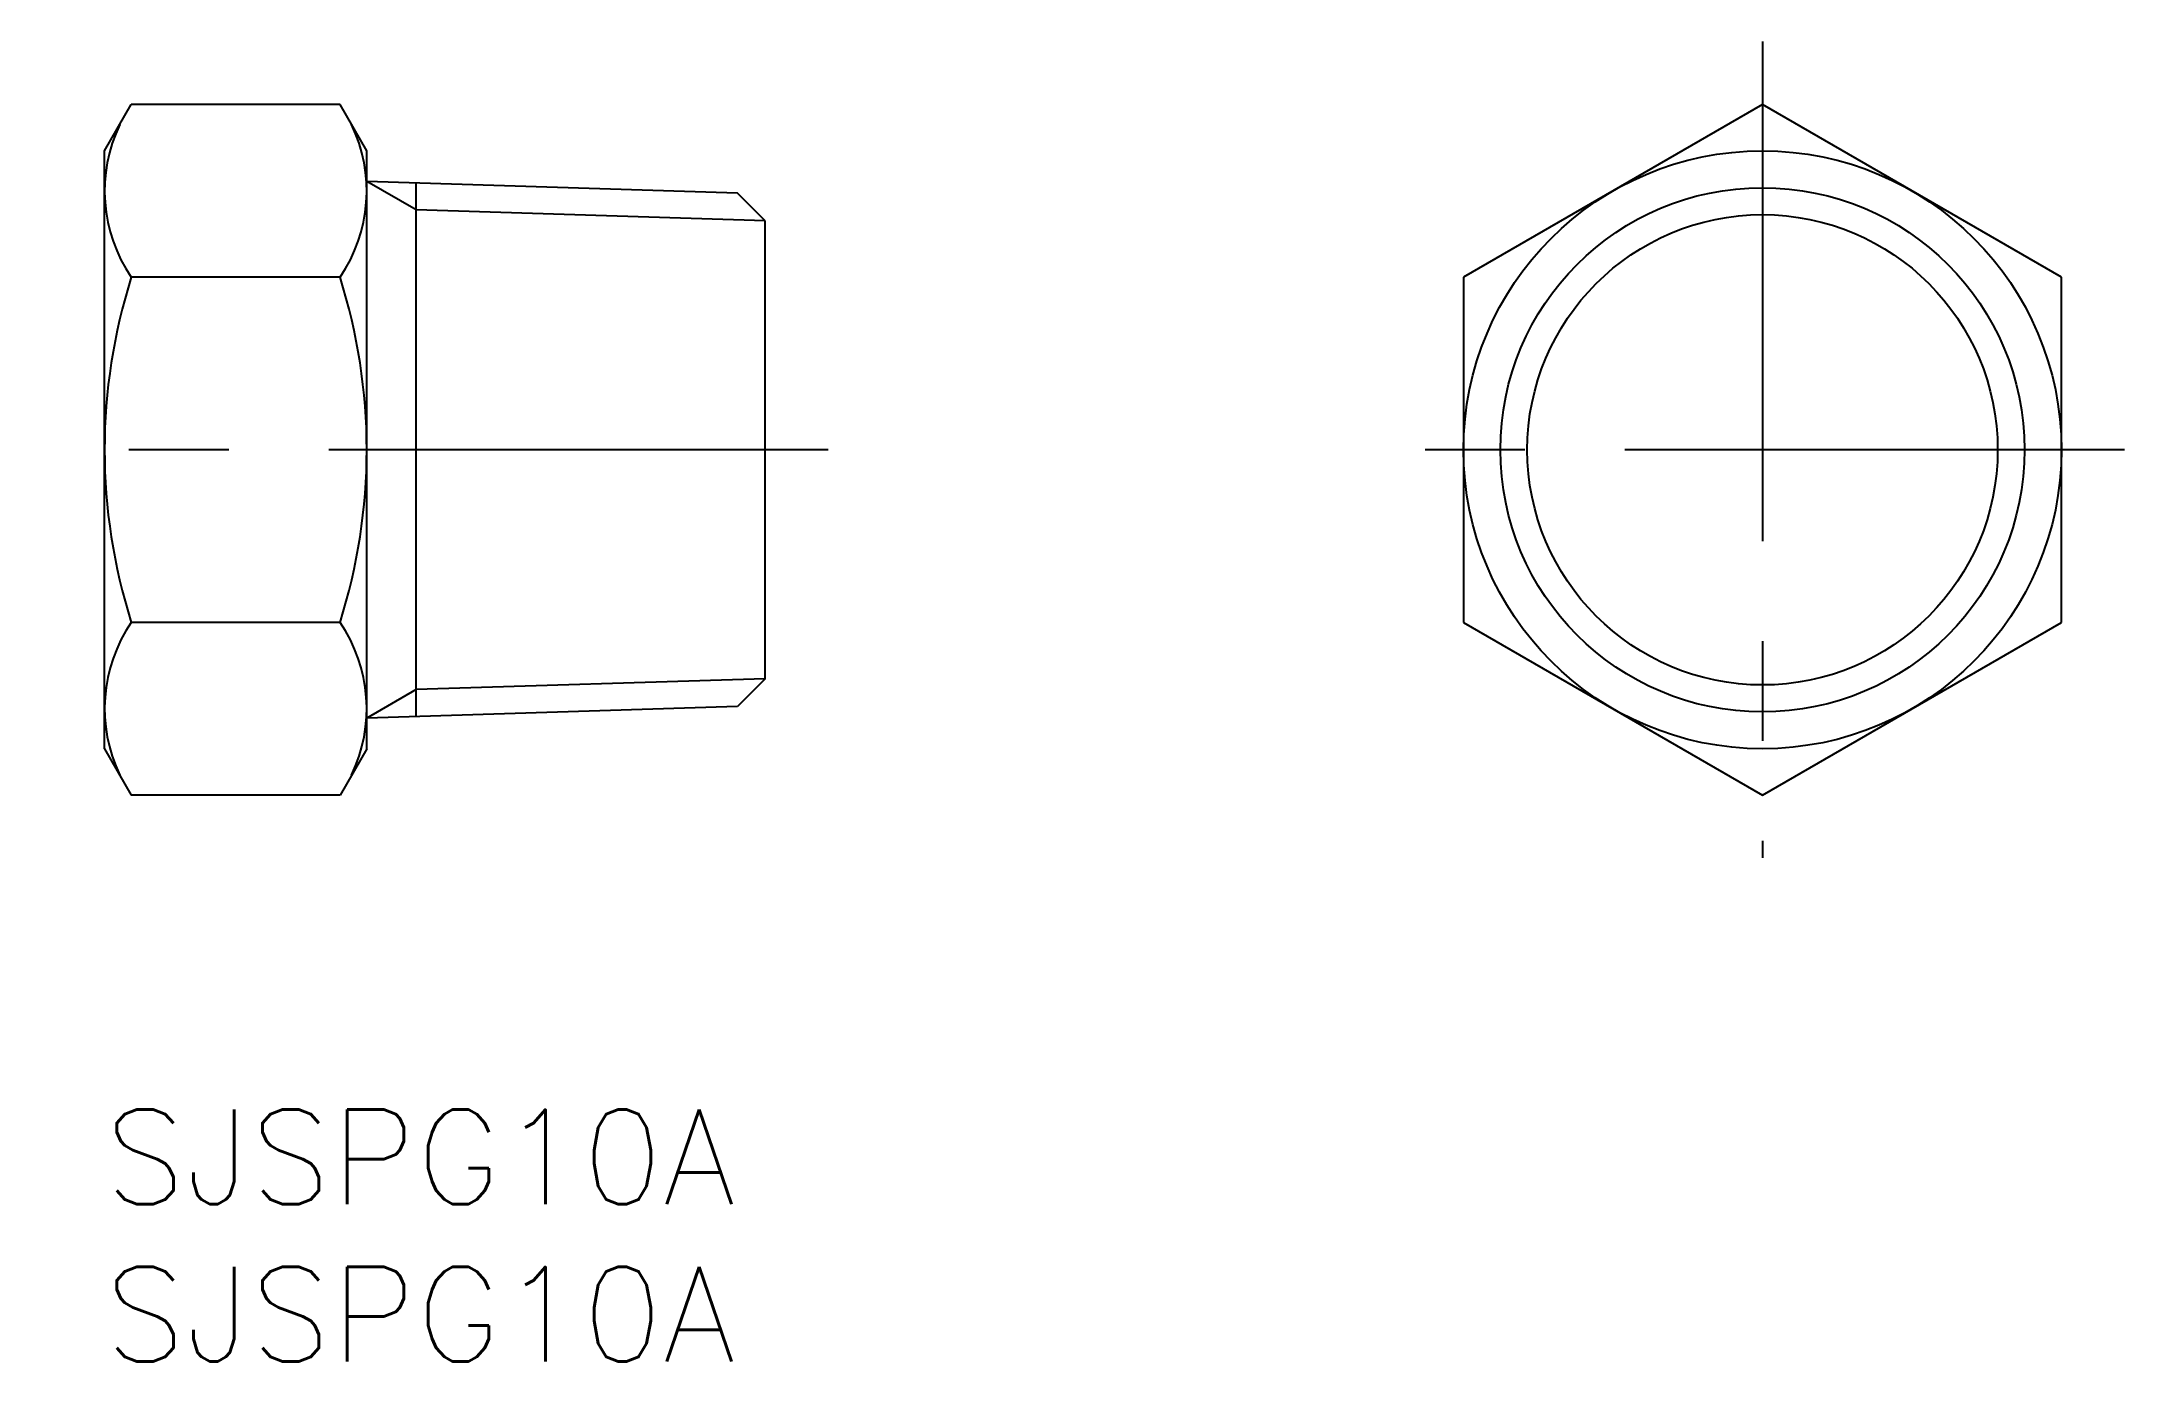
# Model space of a CAD drawing. Extents: x -2 to 64.2, y -8 to 33.9.
import ezdxf

# ---------------------------------------------------------------- set-up
doc = ezdxf.new("R2010")
doc.units = 0
doc.header["$LTSCALE"] = 0.5
doc.linetypes.add('CENTER', pattern=[50.8, 31.75, -6.35, 6.35, -6.35])
for name, color, linetype in [('MSM_CENTER', 1, 'CENTER'), ('MSM_CONTINUOUS', 7, 'CONTINUOUS'), ('MSM_NARROW', 5, 'CONTINUOUS'), ('MSM_PART_NUMBER', 7, 'CONTINUOUS')]:
    doc.layers.add(name, color=color, linetype=linetype)
doc.styles.get("Standard").update_dxf_attribs({"font": 'txt.shx', "height": 3, "bigfont": 'bigfont.shx'})

# ---------------------------------------------------------------- blocks, each defined once
blk = doc.blocks.new('*U2')
at = {"layer": 'MSM_PART_NUMBER'}
blk.add_text('SJSPG10A', height=3, dxfattribs=at).set_placement((0, -3))
blk = doc.blocks.new('*U3')
at = {"layer": 'MSM_PART_NUMBER'}
blk.add_text('SJSPG10A', height=3, dxfattribs=at).set_placement((0, -8))

msp = doc.modelspace()

# ---------------------------------------------------------------- linework, layer by layer
at = {"layer": 'MSM_CENTER'}
for p, q in [((52.695, 33.945), (52.695, 8)), ((23, 20.972), (-2, 20.972)), ((64.197, 20.972), (41.192, 20.972))]:
    msp.add_line(p, q, dxfattribs=at)
at = {"layer": 'MSM_CONTINUOUS'}
for p, q in [((0, 30.475), (0.849, 31.945)), ((7.485, 31.945), (0.849, 31.945)), ((8.333, 30.475), (7.485, 31.945)), ((52.695, 31.945), (43.192, 26.459)), ((62.197, 26.459), (52.695, 31.945)), ((0, 11.47), (0, 30.475)), ((8.333, 11.47), (8.333, 30.475)), ((20.116, 29.133), (8.333, 29.501)), ((21, 28.249), (20.116, 29.133)), ((21, 13.696), (21, 28.249)), ((7.485, 26.457), (0.849, 26.457)), ((43.192, 26.459), (43.192, 15.486)), ((62.197, 15.486), (62.197, 26.459)), ((7.485, 15.488), (0.849, 15.488)), ((43.192, 15.486), (52.695, 10)), ((52.695, 10), (62.197, 15.486)), ((21, 13.696), (20.116, 12.812)), ((20.116, 12.812), (8.333, 12.444)), ((0, 11.47), (0.849, 10)), ((8.333, 11.47), (7.485, 10)), ((7.485, 10), (0.849, 10))]:
    msp.add_line(p, q, dxfattribs=at)
for radius in [9.502, 8.331]:
    msp.add_circle((52.695, 20.972), radius, dxfattribs=at)
for centre, radius, start, end in [((4.856, 29.2), 4.856, 145.61575, 145.80121), ((4.856, 29.2), 4.856, 154.19879, 214.38425), ((3.477, 29.2), 4.856, 325.61575, 25.80121), ((18.151, 20.972), 18.151, 162.41205, 197.58795), ((-9.818, 20.972), 18.151, 342.41205, 17.58795), ((4.856, 12.745), 4.856, 145.61575, 205.80121), ((3.477, 12.745), 4.856, 334.19879, 34.38425)]:
    msp.add_arc(centre, radius, start, end, dxfattribs=at)
at = {"layer": 'MSM_NARROW'}
for p, q in [((9.901, 28.596), (8.333, 29.501)), ((9.901, 12.493), (9.901, 29.452)), ((21, 28.249), (9.901, 28.596)), ((9.901, 13.349), (8.333, 12.444)), ((21, 13.696), (9.901, 13.349))]:
    msp.add_line(p, q, dxfattribs=at)
msp.add_circle((52.695, 20.972), 7.475, dxfattribs=at)

# ---------------------------------------------------------------- block references
at = {"layer": 'MSM_CONTINUOUS'}
for name in ['*U2', '*U3']:
    msp.add_blockref(name, (0, 0), dxfattribs=at)

doc.saveas('drawing.dxf')
